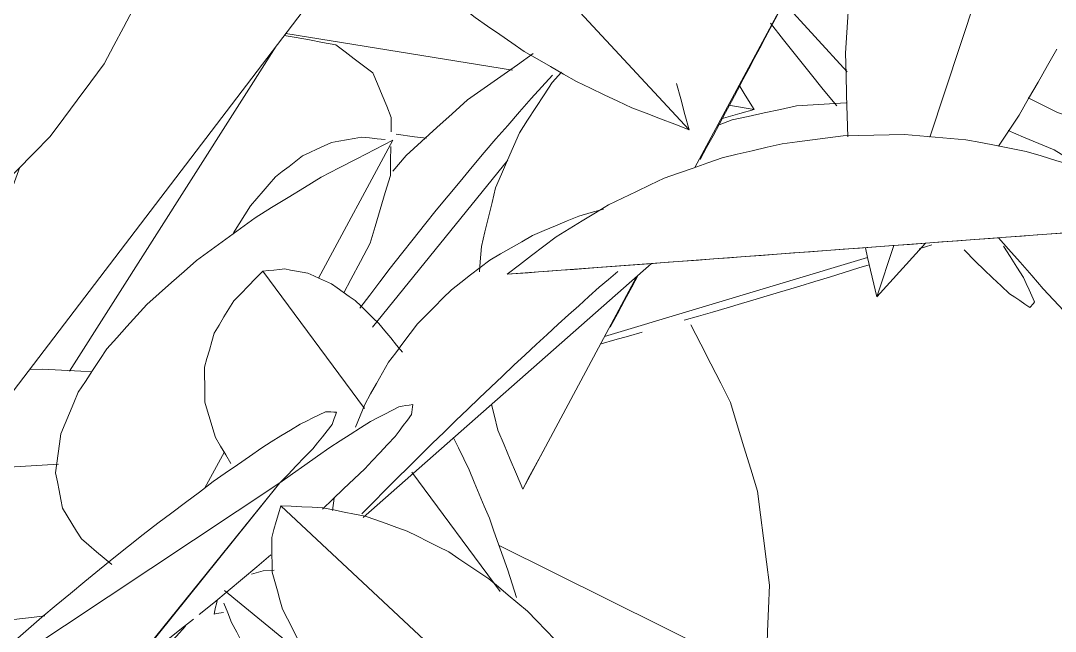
# Model space of a CAD drawing. Header units: metres. Extents: x 10.2 to 20.8, y -0.2 to 6.6.
# Drawn here: x 17.8669 to 17.9337, y 0.7506 to 0.79 of the extents above; entities that cross this region are included whole.
import ezdxf

# ---------------------------------------------------------------- set-up
doc = ezdxf.new("R2010")
doc.units = ezdxf.units.M
doc.layers.add('Importações nas famílias', color=250, linetype='Continuous', lineweight=5)
doc.layers.add('Vegetação', color=7, linetype='Continuous', lineweight=5)

# ---------------------------------------------------------------- blocks, each defined once
blk = doc.blocks.new('Planta_pergolado_12200 - plantas pergolado_skp_Component_12-V54-Corte 3')
at = {"layer": 'Importações nas famílias'}
for p, q in [((17.882551, 0.773864), (17.889117, 0.765003)), ((17.892162, 0.760895), (17.897863, 0.7532))]:
    blk.add_line(p, q, dxfattribs=at)
at = {"layer": 'Importações nas famílias', "flags": 128}
for points in [[(17.880677, 0.771952), (17.881146, 0.77243), (17.881614, 0.772908), (17.882083, 0.773386), (17.882551, 0.773864)], [(17.882551, 0.773864), (17.882908, 0.7739), (17.883265, 0.773936), (17.883622, 0.773972), (17.883978, 0.774008)], [(17.883978, 0.774008), (17.884348, 0.773941), (17.884718, 0.773873), (17.885088, 0.773805), (17.885458, 0.773738)], [(17.885458, 0.773738), (17.885837, 0.773567), (17.886215, 0.773397), (17.886594, 0.773226), (17.886973, 0.773056)], [(17.886973, 0.773056), (17.887357, 0.772784), (17.88774, 0.772513), (17.888124, 0.772241), (17.888508, 0.771969)], [(17.879413, 0.769873), (17.879729, 0.770393), (17.880045, 0.770912), (17.880361, 0.771432), (17.880677, 0.771952)], [(17.888508, 0.771969), (17.888892, 0.7716), (17.889276, 0.77123), (17.88966, 0.770861), (17.890044, 0.770491)], [(17.878788, 0.767676), (17.878944, 0.768225), (17.879101, 0.768774), (17.879257, 0.769324), (17.879413, 0.769873)], [(17.890044, 0.770491), (17.890424, 0.770028), (17.890805, 0.769564), (17.891185, 0.7691), (17.891566, 0.768637)], [(17.878818, 0.765412), (17.87881, 0.765978), (17.878803, 0.766544), (17.878796, 0.76711), (17.878788, 0.767676)], [(17.879501, 0.763135), (17.87933, 0.763704), (17.879159, 0.764274), (17.878989, 0.764843), (17.878818, 0.765412)], [(17.880491, 0.761457), (17.880161, 0.762016), (17.879831, 0.762576), (17.879501, 0.763135)], [(17.894867, 0.763122), (17.895184, 0.762467), (17.895529, 0.761756), (17.895873, 0.761046)], [(17.895873, 0.761046), (17.896197, 0.760267), (17.896521, 0.759489), (17.896845, 0.758711), (17.89717, 0.757933)], [(17.89717, 0.757933), (17.89747, 0.757095), (17.897771, 0.756258), (17.898072, 0.755421), (17.898372, 0.754584)], [(17.898372, 0.754584), (17.898646, 0.753697), (17.89892, 0.75281)]]:
    blk.add_lwpolyline(points, dxfattribs=at)
blk = doc.blocks.new('Planta_pergolado_12200 - plantas pergolado_skp_Component_12-V55-Corte 3')
at = {"layer": 'Importações nas famílias'}
for p, q in [((17.911901, 0.783266), (17.912833, 0.783626)), ((17.925722, 0.775566), (17.924899, 0.775302)), ((17.921584, 0.774743), (17.9046, 0.769653))]:
    blk.add_line(p, q, dxfattribs=at)
at = {"layer": 'Importações nas famílias', "flags": 128}
for points in [[(17.916995, 0.78453), (17.91806, 0.784595), (17.919125, 0.784659), (17.920189, 0.784723)], [(17.912833, 0.783626), (17.913874, 0.783852), (17.914914, 0.784078), (17.915955, 0.784304), (17.916995, 0.78453)], [(17.930649, 0.782933), (17.931637, 0.782517), (17.932625, 0.782102), (17.933613, 0.781687)], [(17.933613, 0.781687), (17.934527, 0.781126), (17.935442, 0.780565), (17.936138, 0.780138)], [(17.92169, 0.774286), (17.92101, 0.774074), (17.920061, 0.773778), (17.919113, 0.773482)], [(17.919113, 0.773482), (17.918165, 0.773194), (17.917217, 0.772907), (17.916269, 0.772619), (17.915321, 0.772331)], [(17.915321, 0.772331), (17.914385, 0.772054), (17.913448, 0.771777), (17.912511, 0.7715), (17.911574, 0.771223)], [(17.911574, 0.771223), (17.910659, 0.77096), (17.909744, 0.770698)], [(17.90703, 0.769926), (17.906146, 0.769681), (17.905262, 0.769435), (17.904379, 0.769189)]]:
    blk.add_lwpolyline(points, dxfattribs=at)
blk = doc.blocks.new('Planta_pergolado_12200 - plantas pergolado_skp_Component_12-V56-Corte 3')
at = {"layer": 'Importações nas famílias'}
for p, q in [((17.918343, 0.795277), (17.910442, 0.780546)), ((17.906206, 0.790707), (17.906984, 0.791308)), ((17.901229, 0.786047), (17.901827, 0.786693)), ((17.906668, 0.773508), (17.899324, 0.759816))]:
    blk.add_line(p, q, dxfattribs=at)
at = {"layer": 'Importações nas famílias', "flags": 128}
for points in [[(17.914305, 0.794531), (17.915314, 0.794718), (17.916324, 0.794904), (17.917334, 0.79509), (17.918343, 0.795277)], [(17.910488, 0.793198), (17.911442, 0.793531), (17.912396, 0.793864), (17.913351, 0.794198), (17.914305, 0.794531)], [(17.917863, 0.794365), (17.917624, 0.793909), (17.917384, 0.793454)], [(17.917384, 0.793454), (17.917102, 0.792922), (17.916821, 0.79239), (17.91654, 0.791858), (17.916258, 0.791327)], [(17.906984, 0.791308), (17.90786, 0.79178), (17.908736, 0.792253), (17.909612, 0.792725), (17.910488, 0.793198)], [(17.916258, 0.791327), (17.915938, 0.790725), (17.915619, 0.790123), (17.915299, 0.789521), (17.914979, 0.788919)], [(17.914979, 0.788919), (17.914624, 0.788254), (17.91427, 0.787589), (17.913915, 0.786923), (17.913561, 0.786258)], [(17.899114, 0.7828), (17.899643, 0.783612), (17.900172, 0.784423), (17.9007, 0.785235), (17.901229, 0.786047)], [(17.913561, 0.786258), (17.913175, 0.785537), (17.912789, 0.784816), (17.912404, 0.784094), (17.912018, 0.783373)], [(17.912018, 0.783373), (17.911606, 0.782604), (17.911194, 0.781835), (17.910782, 0.781065)], [(17.897578, 0.77924), (17.897962, 0.78013), (17.898346, 0.78102), (17.89873, 0.78191), (17.899114, 0.7828)], [(17.896656, 0.775451), (17.896887, 0.776398), (17.897117, 0.777345), (17.897348, 0.778292), (17.897578, 0.77924)], [(17.896538, 0.773826), (17.896585, 0.774468), (17.896656, 0.775451)], [(17.90677, 0.773599), (17.906364, 0.772844), (17.9059, 0.771984), (17.905436, 0.771124), (17.904973, 0.770263)], [(17.89772, 0.763611), (17.897472, 0.764594), (17.897303, 0.765266)], [(17.899324, 0.759816), (17.898923, 0.760765), (17.898522, 0.761714), (17.898121, 0.762663), (17.89772, 0.763611)], [(17.900731, 0.762414), (17.900262, 0.761548), (17.899793, 0.760682), (17.899324, 0.759816)]]:
    blk.add_lwpolyline(points, dxfattribs=at)
blk = doc.blocks.new('Planta_pergolado_12200 - plantas pergolado_skp_Component_12-V57-Corte 3')
at = {"layer": 'Importações nas famílias'}
for p, q in [((17.881822, 0.754321), (17.882579, 0.754529)), ((17.882579, 0.754529), (17.883294, 0.754573)), ((17.885977, 0.748457), (17.880085, 0.753262))]:
    blk.add_line(p, q, dxfattribs=at)
at = {"layer": 'Importações nas famílias', "flags": 128}
for points in [[(17.880527, 0.751207), (17.880283, 0.75183), (17.880038, 0.752453)], [(17.881881, 0.748688), (17.881543, 0.749317), (17.881204, 0.749947), (17.880865, 0.750577), (17.880527, 0.751207)], [(17.883599, 0.74617), (17.88317, 0.7468), (17.88274, 0.747429), (17.882311, 0.748058), (17.881881, 0.748688)], [(17.885662, 0.743682), (17.885146, 0.744304), (17.884631, 0.744926), (17.884115, 0.745548), (17.883599, 0.74617)], [(17.888045, 0.741251), (17.887449, 0.741859), (17.886853, 0.742467), (17.886258, 0.743074), (17.885662, 0.743682)]]:
    blk.add_lwpolyline(points, dxfattribs=at)
blk = doc.blocks.new('Planta_pergolado_12200 - plantas pergolado_skp_Component_17-V58-Corte 3')
at = {"layer": 'Importações nas famílias'}
blk.add_line((17.89837, 0.78102), (17.889623, 0.770249), dxfattribs=at)
at = {"layer": 'Importações nas famílias', "flags": 128}
for points in [[(17.901242, 0.786505), (17.900555, 0.785758), (17.899867, 0.78501)], [(17.899867, 0.78501), (17.89911, 0.78414), (17.898353, 0.783269), (17.897596, 0.782399), (17.896838, 0.781528)], [(17.896838, 0.781528), (17.896063, 0.780594), (17.895287, 0.77966), (17.894511, 0.778726), (17.893735, 0.777792)], [(17.893735, 0.777792), (17.892994, 0.776858), (17.892252, 0.775923), (17.89151, 0.774989), (17.890769, 0.774055)], [(17.890769, 0.774055), (17.890112, 0.773185), (17.889456, 0.772314), (17.888821, 0.771473)], [(17.879607, 0.752633), (17.879557, 0.752414), (17.879506, 0.752194), (17.879455, 0.751974), (17.879404, 0.751754)], [(17.879404, 0.751754), (17.879555, 0.751778), (17.879707, 0.751803), (17.879858, 0.751828), (17.88001, 0.751852)], [(17.874948, 0.748164), (17.875615, 0.748881), (17.876283, 0.749597), (17.87695, 0.750314), (17.877564, 0.750973)]]:
    blk.add_lwpolyline(points, dxfattribs=at)
blk = doc.blocks.new('Planta_pergolado_12200 - plantas pergolado_skp_Component_16-V59-Corte 3')
for name in ['Planta_pergolado_12200 - plantas pergolado_skp_Component_17-V58-Corte 3', 'Planta_pergolado_12200 - plantas pergolado_skp_Component_12-V56-Corte 3', 'Planta_pergolado_12200 - plantas pergolado_skp_Component_12-V55-Corte 3', 'Planta_pergolado_12200 - plantas pergolado_skp_Component_12-V54-Corte 3', 'Planta_pergolado_12200 - plantas pergolado_skp_Component_12-V57-Corte 3']:
    blk.add_blockref(name, (0, 0))
blk = doc.blocks.new('Planta_pergolado_12200 - plantas pergolado_skp_Component_12-V87-Corte 3')
at = {"layer": 'Importações nas famílias'}
blk.add_line((17.91007, 0.782985), (17.882457, 0.812725), dxfattribs=at)
at = {"layer": 'Importações nas famílias', "flags": 128}
for points in [[(17.882457, 0.812725), (17.883066, 0.81277), (17.883676, 0.812814), (17.884285, 0.812858), (17.884895, 0.812903)], [(17.882866, 0.809711), (17.882764, 0.810464), (17.882662, 0.811218), (17.882559, 0.811972), (17.882457, 0.812725)], [(17.884895, 0.812903), (17.88555, 0.812794), (17.886205, 0.812686), (17.886861, 0.812577), (17.887516, 0.812468)], [(17.887516, 0.812468), (17.888202, 0.81221), (17.888887, 0.811951), (17.889573, 0.811692), (17.890259, 0.811433)], [(17.890259, 0.811433), (17.890959, 0.811029), (17.891659, 0.810626), (17.89236, 0.810223), (17.89306, 0.80982)], [(17.88368, 0.806688), (17.883477, 0.807443), (17.883273, 0.808199), (17.88307, 0.808955), (17.882866, 0.809711)], [(17.89306, 0.80982), (17.893758, 0.809282), (17.894456, 0.808743), (17.895154, 0.808205), (17.895853, 0.807667)], [(17.895853, 0.807667), (17.896532, 0.807007), (17.897212, 0.806347), (17.897892, 0.805686), (17.898572, 0.805026)], [(17.88489, 0.803691), (17.884588, 0.80444), (17.884285, 0.805189), (17.883983, 0.805938), (17.88368, 0.806688)], [(17.898572, 0.805026), (17.899217, 0.804259), (17.899863, 0.803492), (17.900508, 0.802725), (17.901153, 0.801958)], [(17.886482, 0.800752), (17.886084, 0.801487), (17.885686, 0.802221), (17.885288, 0.802956), (17.88489, 0.803691)], [(17.901153, 0.801958), (17.901749, 0.801102), (17.902345, 0.800247), (17.902941, 0.799391), (17.903537, 0.798535)], [(17.888438, 0.797905), (17.887949, 0.798617), (17.88746, 0.799329), (17.886971, 0.80004), (17.886482, 0.800752)], [(17.890737, 0.795182), (17.890162, 0.795863), (17.889587, 0.796544), (17.889013, 0.797224), (17.888438, 0.797905)], [(17.903537, 0.798535), (17.90407, 0.797611), (17.904602, 0.796686), (17.905134, 0.795762), (17.905667, 0.794837)], [(17.893353, 0.792612), (17.892699, 0.793254), (17.892045, 0.793897), (17.891391, 0.794539), (17.890737, 0.795182)], [(17.905667, 0.794837), (17.906123, 0.793866), (17.90658, 0.792895), (17.907036, 0.791923), (17.907315, 0.791331)], [(17.896257, 0.790223), (17.895531, 0.79082), (17.894805, 0.791417), (17.894079, 0.792014), (17.893353, 0.792612)], [(17.899417, 0.788044), (17.898627, 0.788589), (17.897837, 0.789133), (17.897047, 0.789678), (17.896257, 0.790223)], [(17.902798, 0.786097), (17.901953, 0.786583), (17.901108, 0.78707), (17.900263, 0.787557), (17.899417, 0.788044)], [(17.906362, 0.784404), (17.905471, 0.784827), (17.90458, 0.78525), (17.903689, 0.785673), (17.902798, 0.786097)], [(17.909247, 0.785974), (17.909521, 0.784977), (17.909795, 0.783981), (17.91007, 0.782985)], [(17.91007, 0.782985), (17.909143, 0.783339), (17.908216, 0.783694), (17.907289, 0.784049), (17.906362, 0.784404)]]:
    blk.add_lwpolyline(points, dxfattribs=at)
blk = doc.blocks.new('Planta_pergolado_12200 - plantas pergolado_skp_Component_16-V89-Corte 3')
blk.add_blockref('Planta_pergolado_12200 - plantas pergolado_skp_Component_12-V87-Corte 3', (0, 0))
blk = doc.blocks.new('Planta_pergolado_12200 - plantas pergolado_skp_-3067423-Corte 3')
for name in ['Planta_pergolado_12200 - plantas pergolado_skp_Component_16-V89-Corte 3', 'Planta_pergolado_12200 - plantas pergolado_skp_Component_16-V59-Corte 3']:
    blk.add_blockref(name, (0, 0))
blk = doc.blocks.new('Planta_pergolado_12200 - plantas pergolado_skp_Component_12-V172-Corte 3')
at = {"layer": 'Importações nas famílias'}
for p, q in [((17.90763, 0.774355), (17.889036, 0.757989)), ((17.887151, 0.759218), (17.887047, 0.758423)), ((17.888947, 0.758222), (17.889687, 0.758978))]:
    blk.add_line(p, q, dxfattribs=at)
at = {"layer": 'Importações nas famílias', "flags": 128}
for points in [[(17.904533, 0.777877), (17.903735, 0.77765), (17.902938, 0.777423)], [(17.902938, 0.777423), (17.902191, 0.77711), (17.901444, 0.776796), (17.900698, 0.776482), (17.899951, 0.776168)], [(17.899951, 0.776168), (17.899264, 0.77577), (17.898576, 0.775373), (17.897888, 0.774975), (17.897201, 0.774577)], [(17.897201, 0.774577), (17.89658, 0.7741), (17.895959, 0.773623), (17.895338, 0.773146), (17.894718, 0.772669)], [(17.904262, 0.772825), (17.904859, 0.77334), (17.905456, 0.773855)], [(17.894718, 0.772669), (17.89417, 0.772118), (17.893623, 0.771567), (17.893076, 0.771016), (17.892529, 0.770465)], [(17.901612, 0.770449), (17.902274, 0.771043), (17.902937, 0.771637), (17.9036, 0.772231), (17.904262, 0.772825)], [(17.892529, 0.770465), (17.892061, 0.769846), (17.891594, 0.769227), (17.891126, 0.768608), (17.890659, 0.767989)], [(17.89876, 0.767813), (17.899473, 0.768472), (17.900186, 0.769131), (17.900899, 0.76979), (17.901612, 0.770449)], [(17.890659, 0.767989), (17.890276, 0.767309), (17.889894, 0.766629), (17.889511, 0.765949), (17.889129, 0.765268)], [(17.895776, 0.764977), (17.896522, 0.765686), (17.897268, 0.766395), (17.898014, 0.767104), (17.89876, 0.767813)], [(17.889129, 0.765268), (17.888835, 0.764535), (17.888542, 0.763801)], [(17.892727, 0.762009), (17.893489, 0.762751), (17.894252, 0.763493), (17.895014, 0.764235), (17.895776, 0.764977)], [(17.889687, 0.758978), (17.890447, 0.759736), (17.891207, 0.760493), (17.891967, 0.761251), (17.892727, 0.762009)]]:
    blk.add_lwpolyline(points, dxfattribs=at)
blk = doc.blocks.new('Planta_pergolado_12200 - plantas pergolado_skp_Component_12-V33-Corte 3')
at = {"layer": 'Importações nas famílias'}
blk.add_line((17.962168, 0.311402), (17.917742, 0.308108), dxfattribs=at)
at = {"layer": 'Importações nas famílias', "flags": 128}
for points in [[(17.935477, 0.316533), (17.934511, 0.316304), (17.933545, 0.316076), (17.932579, 0.315847), (17.931613, 0.315619)], [(17.939415, 0.317035), (17.938431, 0.31691), (17.937446, 0.316784), (17.936462, 0.316659), (17.935477, 0.316533)], [(17.943385, 0.317119), (17.942392, 0.317098), (17.9414, 0.317077), (17.940408, 0.317056), (17.939415, 0.317035)], [(17.947341, 0.316785), (17.946352, 0.316869), (17.945363, 0.316952), (17.944374, 0.317036), (17.943385, 0.317119)], [(17.95124, 0.316035), (17.950266, 0.316223), (17.949291, 0.31641), (17.948316, 0.316598), (17.947341, 0.316785)], [(17.955039, 0.314879), (17.954089, 0.315168), (17.95314, 0.315457), (17.95219, 0.315746), (17.95124, 0.316035)], [(17.931613, 0.315619), (17.930677, 0.31529), (17.92974, 0.31496), (17.928804, 0.314631), (17.927867, 0.314302)], [(17.958695, 0.313329), (17.957781, 0.313716), (17.956867, 0.314104), (17.955953, 0.314491), (17.955039, 0.314879)], [(17.927867, 0.314302), (17.926971, 0.313876), (17.926074, 0.31345), (17.925177, 0.313024), (17.924281, 0.312598)], [(17.962168, 0.311402), (17.9613, 0.311884), (17.960432, 0.312365), (17.959564, 0.312847), (17.958695, 0.313329)], [(17.924281, 0.312598), (17.923434, 0.31208), (17.922587, 0.311562), (17.92174, 0.311044), (17.920893, 0.310526)], [(17.955734, 0.310927), (17.956592, 0.310991), (17.95745, 0.311054), (17.958308, 0.311117), (17.959167, 0.311181)], [(17.959167, 0.311181), (17.959917, 0.311236), (17.960667, 0.311291), (17.961418, 0.311347), (17.962168, 0.311402)], [(17.920893, 0.310526), (17.920105, 0.309921), (17.919317, 0.309317), (17.91853, 0.308712), (17.917742, 0.308108)], [(17.947905, 0.310348), (17.948916, 0.310423), (17.949928, 0.310498), (17.950939, 0.310573), (17.95195, 0.310647)], [(17.95195, 0.310647), (17.952896, 0.310717), (17.953842, 0.310787), (17.954788, 0.310857), (17.955734, 0.310927)], [(17.939412, 0.309719), (17.940482, 0.309798), (17.941553, 0.309878), (17.942623, 0.309957), (17.943693, 0.310036)], [(17.943693, 0.310036), (17.944746, 0.310114), (17.945799, 0.310192), (17.946852, 0.31027), (17.947905, 0.310348)], [(17.931048, 0.309098), (17.932077, 0.309175), (17.933106, 0.309251), (17.934135, 0.309327), (17.935164, 0.309404)], [(17.935164, 0.309404), (17.936226, 0.309483), (17.937288, 0.309561), (17.93835, 0.30964), (17.939412, 0.309719)], [(17.920429, 0.308308), (17.92122, 0.308367), (17.922011, 0.308426), (17.922802, 0.308485), (17.923593, 0.308544)], [(17.923593, 0.308544), (17.924485, 0.30861), (17.925377, 0.308677), (17.926269, 0.308743), (17.927161, 0.308809)], [(17.927161, 0.308809), (17.928133, 0.308881), (17.929104, 0.308954), (17.930076, 0.309026), (17.931048, 0.309098)], [(17.917742, 0.308108), (17.918414, 0.308158), (17.919085, 0.308208), (17.919757, 0.308258), (17.920429, 0.308308)]]:
    blk.add_lwpolyline(points, dxfattribs=at)
blk = doc.blocks.new('Planta_pergolado_12200 - plantas pergolado_skp_Component_12-V4-Corte 3')
at = {"layer": 'Importações nas famílias'}
blk.add_line((17.852844, 0.39914), (17.825586, 0.424593), dxfattribs=at)
at = {"layer": 'Importações nas famílias', "flags": 128}
for points in [[(17.825586, 0.424593), (17.82544, 0.424083), (17.825294, 0.423572), (17.825148, 0.423062), (17.825002, 0.422551)], [(17.828303, 0.424463), (17.827624, 0.424495), (17.826944, 0.424528), (17.826265, 0.424561), (17.825586, 0.424593)], [(17.831036, 0.423918), (17.830353, 0.424054), (17.82967, 0.42419), (17.828986, 0.424326), (17.828303, 0.424463)], [(17.833753, 0.422965), (17.833074, 0.423203), (17.832394, 0.423442), (17.831715, 0.42368), (17.831036, 0.423918)], [(17.836424, 0.421615), (17.835757, 0.421953), (17.835089, 0.42229), (17.834421, 0.422628), (17.833753, 0.422965)], [(17.825002, 0.422551), (17.825011, 0.421991), (17.825021, 0.42143), (17.825031, 0.42087), (17.825041, 0.42031)], [(17.839021, 0.419883), (17.838372, 0.420316), (17.837723, 0.420749), (17.837074, 0.421182), (17.836424, 0.421615)], [(17.825041, 0.42031), (17.825206, 0.419712), (17.825371, 0.419115), (17.825537, 0.418518), (17.825702, 0.417921)], [(17.841513, 0.417788), (17.84089, 0.418311), (17.840267, 0.418835), (17.839644, 0.419359), (17.839021, 0.419883)], [(17.825702, 0.417921), (17.826019, 0.417301), (17.826335, 0.416682), (17.826652, 0.416062), (17.826969, 0.415442)], [(17.843873, 0.415352), (17.843283, 0.415961), (17.842693, 0.41657), (17.842103, 0.417179), (17.841513, 0.417788)], [(17.826969, 0.415442), (17.82743, 0.414814), (17.827891, 0.414186), (17.828352, 0.413558), (17.828813, 0.41293)], [(17.846074, 0.412604), (17.845524, 0.413291), (17.844973, 0.413978), (17.844423, 0.414665), (17.843873, 0.415352)], [(17.828813, 0.41293), (17.829408, 0.412309), (17.830002, 0.411688), (17.830596, 0.411066), (17.831191, 0.410445)], [(17.848094, 0.409574), (17.847589, 0.410332), (17.847084, 0.411089), (17.846579, 0.411847), (17.846074, 0.412604)], [(17.831191, 0.410445), (17.831905, 0.409845), (17.832618, 0.409244), (17.833332, 0.408644), (17.834046, 0.408044)], [(17.849908, 0.406295), (17.849455, 0.407115), (17.849001, 0.407935), (17.848547, 0.408755), (17.848094, 0.409574)], [(17.834046, 0.408044), (17.834862, 0.407479), (17.835679, 0.406914), (17.836495, 0.406349), (17.837312, 0.405784)], [(17.851497, 0.402804), (17.8511, 0.403677), (17.850703, 0.40455), (17.850305, 0.405423), (17.849908, 0.406295)], [(17.837312, 0.405784), (17.838212, 0.405268), (17.839112, 0.404751), (17.840012, 0.404235), (17.840912, 0.403718)], [(17.840912, 0.403718), (17.841874, 0.403263), (17.842836, 0.402807), (17.843799, 0.402351), (17.844761, 0.401895)], [(17.852844, 0.39914), (17.852507, 0.400056), (17.85217, 0.400972), (17.851834, 0.401888), (17.851497, 0.402804)], [(17.844761, 0.401895), (17.845763, 0.401511), (17.846765, 0.401126), (17.847768, 0.400742), (17.84877, 0.400357)], [(17.84877, 0.400357), (17.849788, 0.400053), (17.850807, 0.399749), (17.851825, 0.399444), (17.852844, 0.39914)]]:
    blk.add_lwpolyline(points, dxfattribs=at)
blk = doc.blocks.new('Planta_pergolado_12200 - plantas pergolado_skp_Component_17-V176-Corte 3')
at = {"layer": 'Importações nas famílias'}
for p, q in [((17.862007, 0.745864), (17.883649, 0.760214)), ((17.883649, 0.760214), (17.868782, 0.741832)), ((17.868881, 0.74186), (17.883649, 0.760214)), ((17.878453, 0.751729), (17.879399, 0.752484))]:
    blk.add_line(p, q, dxfattribs=at)
at = {"layer": 'Importações nas famílias', "flags": 128}
for points in [[(17.892228, 0.765271), (17.892002, 0.765234), (17.891777, 0.765197), (17.891552, 0.765159), (17.891326, 0.765122)], [(17.892146, 0.764616), (17.892167, 0.76478), (17.892187, 0.764943), (17.892207, 0.765107), (17.892228, 0.765271)], [(17.886597, 0.764793), (17.886185, 0.764596), (17.885774, 0.764399), (17.885362, 0.764202), (17.884951, 0.764005)], [(17.887304, 0.76478), (17.887127, 0.764783), (17.88695, 0.764787), (17.886773, 0.76479), (17.886597, 0.764793)], [(17.887025, 0.763967), (17.887095, 0.764171), (17.887165, 0.764374), (17.887234, 0.764577), (17.887304, 0.76478)], [(17.891326, 0.765122), (17.890871, 0.764886), (17.890416, 0.76465), (17.88996, 0.764414), (17.889505, 0.764178)], [(17.891089, 0.7632), (17.891353, 0.763554), (17.891618, 0.763908), (17.891882, 0.764262), (17.892146, 0.764616)], [(17.884951, 0.764005), (17.884333, 0.763621), (17.883715, 0.763237), (17.883097, 0.762853), (17.882479, 0.762469)], [(17.885778, 0.76241), (17.88609, 0.762799), (17.886402, 0.763189), (17.886713, 0.763578), (17.887025, 0.763967)], [(17.889505, 0.764178), (17.88885, 0.76376), (17.888195, 0.763341), (17.887541, 0.762922), (17.886886, 0.762504)], [(17.889126, 0.761121), (17.889617, 0.761641), (17.890108, 0.76216), (17.890598, 0.76268), (17.891089, 0.7632)], [(17.886886, 0.762504), (17.886077, 0.761931), (17.885268, 0.761359), (17.884459, 0.760786), (17.883649, 0.760214)], [(17.882479, 0.762469), (17.881697, 0.761924), (17.880914, 0.76138), (17.880132, 0.760835), (17.879349, 0.760291)], [(17.883649, 0.760214), (17.884182, 0.760763), (17.884714, 0.761312), (17.885246, 0.761861), (17.885778, 0.76241)], [(17.886393, 0.75852), (17.887076, 0.75917), (17.88776, 0.75982), (17.888443, 0.760471), (17.889126, 0.761121)], [(17.879349, 0.760291), (17.878456, 0.759622), (17.877562, 0.758954), (17.876669, 0.758286), (17.875776, 0.757618)], [(17.875776, 0.757618), (17.874832, 0.756872), (17.873888, 0.756126), (17.872944, 0.75538), (17.872001, 0.754634)], [(17.879399, 0.752484), (17.880318, 0.753257), (17.881237, 0.754029), (17.882156, 0.754802), (17.883075, 0.755574)], [(17.872001, 0.754634), (17.871071, 0.75386), (17.870142, 0.753087), (17.869212, 0.752314), (17.868282, 0.75154)], [(17.868282, 0.75154), (17.86743, 0.750793), (17.866578, 0.750045), (17.865726, 0.749297), (17.864874, 0.748549)], [(17.875615, 0.749461), (17.876561, 0.750217), (17.877507, 0.750973), (17.878074, 0.751426)]]:
    blk.add_lwpolyline(points, dxfattribs=at)
blk = doc.blocks.new('Planta_pergolado_12200 - plantas pergolado_skp_Component_16-V177-Corte 3')
for name, p in [('Planta_pergolado_12200 - plantas pergolado_skp_Component_12-V33-Corte 3', (-0.019417, 0.465558)), ('Planta_pergolado_12200 - plantas pergolado_skp_Component_12-V172-Corte 3', (0, 0)), ('Planta_pergolado_12200 - plantas pergolado_skp_Component_17-V176-Corte 3', (0, 0)), ('Planta_pergolado_12200 - plantas pergolado_skp_Component_12-V4-Corte 3', (0.058122, 0.33414))]:
    blk.add_blockref(name, p)
blk = doc.blocks.new('Planta_pergolado_12200 - plantas pergolado_skp_-3067425-Corte 3')
blk.add_blockref('Planta_pergolado_12200 - plantas pergolado_skp_Component_16-V177-Corte 3', (0, 0))
blk = doc.blocks.new('Planta_pergolado_12200 - plantas pergolado_skp_Component_12-V284-Corte 3')
at = {"layer": 'Importações nas famílias'}
blk.add_line((17.890933, 0.780317), (17.891812, 0.781335), dxfattribs=at)
at = {"layer": 'Importações nas famílias', "flags": 128}
for points in [[(17.895762, 0.784921), (17.896835, 0.785674), (17.897909, 0.786428), (17.898982, 0.787181), (17.900006, 0.7879)], [(17.891812, 0.781335), (17.892799, 0.782232), (17.893787, 0.783128), (17.894775, 0.784025), (17.895762, 0.784921)]]:
    blk.add_lwpolyline(points, dxfattribs=at)
blk = doc.blocks.new('Planta_pergolado_12200 - plantas pergolado_skp_Component_17-V286-Corte 3')
at = {"layer": 'Importações nas famílias'}
for p, q in [((17.883408, 0.788379), (17.870066, 0.767423)), ((17.890845, 0.783786), (17.89083, 0.782848))]:
    blk.add_line(p, q, dxfattribs=at)
at = {"layer": 'Importações nas famílias', "flags": 128}
for points in [[(17.883939, 0.789076), (17.884711, 0.788936), (17.88556, 0.788782), (17.88641, 0.788627), (17.88726, 0.788473)], [(17.88726, 0.788473), (17.887856, 0.788021), (17.888452, 0.787569), (17.889047, 0.787116), (17.889643, 0.786664)], [(17.889643, 0.786664), (17.889943, 0.785944), (17.890244, 0.785225), (17.890545, 0.784505), (17.890845, 0.783786)], [(17.890816, 0.78191), (17.890801, 0.780972), (17.890786, 0.780035)], [(17.890786, 0.780035), (17.890457, 0.778943), (17.890127, 0.777851), (17.889798, 0.776759), (17.889469, 0.775667)], [(17.889469, 0.775667), (17.888848, 0.774495), (17.888226, 0.773323), (17.887778, 0.772477)]]:
    blk.add_lwpolyline(points, dxfattribs=at)
blk = doc.blocks.new('Planta_pergolado_12200 - plantas pergolado_skp_Component_16-V287-Corte 3')
for name in ['Planta_pergolado_12200 - plantas pergolado_skp_Component_17-V286-Corte 3', 'Planta_pergolado_12200 - plantas pergolado_skp_Component_12-V284-Corte 3']:
    blk.add_blockref(name, (0, 0))
blk = doc.blocks.new('Planta_pergolado_12200 - plantas pergolado_skp_-V321-Corte 3')
blk.add_blockref('Planta_pergolado_12200 - plantas pergolado_skp_Component_16-V287-Corte 3', (0, 0))
blk = doc.blocks.new('Planta_pergolado_12200 - plantas pergolado_skp_-3067427-Corte 3')
blk.add_blockref('Planta_pergolado_12200 - plantas pergolado_skp_-V321-Corte 3', (0, 0))
blk = doc.blocks.new('Planta_pergolado_12200 - plantas pergolado_skp_Component_12-V404-Corte 3')
at = {"layer": 'Importações nas famílias'}
for p, q in [((17.938577, 0.821666), (17.925591, 0.782521)), ((17.923267, 0.775515), (17.922172, 0.772216))]:
    blk.add_line(p, q, dxfattribs=at)
at = {"layer": 'Importações nas famílias', "flags": 128}
for points in [[(17.920147, 0.78792), (17.920234, 0.789259), (17.920321, 0.790599), (17.920408, 0.791938), (17.920496, 0.793277)], [(17.920314, 0.78254), (17.920272, 0.783885), (17.92023, 0.78523), (17.920189, 0.786575), (17.920147, 0.78792)], [(17.933791, 0.788188), (17.933185, 0.787124), (17.932579, 0.786061), (17.931973, 0.784997), (17.931367, 0.783933)], [(17.931367, 0.783933), (17.930676, 0.782906), (17.93002, 0.781932)], [(17.922172, 0.772216), (17.921878, 0.773478), (17.921584, 0.77474), (17.921435, 0.775379)], [(17.92531, 0.775666), (17.924687, 0.774981), (17.923849, 0.77406), (17.92301, 0.773138), (17.922172, 0.772216)]]:
    blk.add_lwpolyline(points, dxfattribs=at)
blk = doc.blocks.new('Planta_pergolado_12200 - plantas pergolado_skp_Component_12-V409-Corte 3')
at = {"layer": 'Importações nas famílias'}
for p, q in [((17.867493, 0.76752), (17.868319, 0.767538)), ((17.862972, 0.761031), (17.869367, 0.761411)), ((17.840231, 0.75968), (17.859403, 0.760819))]:
    blk.add_line(p, q, dxfattribs=at)
at = {"layer": 'Importações nas famílias', "flags": 128}
for points in [[(17.863821, 0.767438), (17.864615, 0.767455), (17.86528, 0.76747)], [(17.868319, 0.767538), (17.869562, 0.767475), (17.870805, 0.767413), (17.871519, 0.767376)], [(17.853818, 0.76613), (17.854996, 0.766337), (17.856173, 0.766544), (17.857351, 0.76675)], [(17.849301, 0.764958), (17.85043, 0.765251), (17.851559, 0.765544), (17.852689, 0.765837), (17.853818, 0.76613)], [(17.845028, 0.763452), (17.846096, 0.763829), (17.847164, 0.764205), (17.848233, 0.764581), (17.849301, 0.764958)], [(17.842215, 0.762165), (17.843036, 0.762541), (17.844032, 0.762997), (17.845028, 0.763452)], [(17.840607, 0.756804), (17.839804, 0.757481), (17.839002, 0.758158)], [(17.844424, 0.75456), (17.843469, 0.755121), (17.842515, 0.755682), (17.841561, 0.756243), (17.840607, 0.756804)], [(17.84876, 0.752833), (17.847676, 0.753264), (17.846592, 0.753696), (17.845508, 0.754128), (17.844424, 0.75456)], [(17.853514, 0.751663), (17.852326, 0.751956), (17.851137, 0.752248), (17.849949, 0.75254), (17.84876, 0.752833)], [(17.858574, 0.751079), (17.857309, 0.751225), (17.856044, 0.751371), (17.854779, 0.751517), (17.853514, 0.751663)], [(17.868482, 0.751631), (17.867805, 0.751553), (17.866477, 0.7514), (17.865149, 0.751246), (17.863822, 0.751093)], [(17.863822, 0.751093), (17.86251, 0.75109), (17.861198, 0.751086), (17.859886, 0.751082), (17.858574, 0.751079)]]:
    blk.add_lwpolyline(points, dxfattribs=at)
blk = doc.blocks.new('Planta_pergolado_12200 - plantas pergolado_skp_Component_17-V410-Corte 3')
at = {"layer": 'Importações nas famílias'}
blk.add_line((17.897798, 0.756178), (17.915015, 0.747641), dxfattribs=at)
at = {"layer": 'Importações nas famílias', "flags": 128}
for points in [[(17.912741, 0.765395), (17.912101, 0.766647), (17.911461, 0.767898), (17.910821, 0.76915), (17.910181, 0.770401)], [(17.914468, 0.759669), (17.914036, 0.761101), (17.913604, 0.762532), (17.913173, 0.763964), (17.912741, 0.765395)], [(17.915243, 0.753614), (17.915049, 0.755127), (17.914855, 0.756641), (17.914662, 0.758155), (17.914468, 0.759669)], [(17.915015, 0.747641), (17.915072, 0.749134), (17.915129, 0.750627), (17.915186, 0.75212), (17.915243, 0.753614)]]:
    blk.add_lwpolyline(points, dxfattribs=at)
blk = doc.blocks.new('Planta_pergolado_12200 - plantas pergolado_skp_Component_16-V411-Corte 3')
for name in ['Planta_pergolado_12200 - plantas pergolado_skp_Component_12-V404-Corte 3', 'Planta_pergolado_12200 - plantas pergolado_skp_Component_17-V410-Corte 3', 'Planta_pergolado_12200 - plantas pergolado_skp_Component_12-V409-Corte 3']:
    blk.add_blockref(name, (0, 0))
blk = doc.blocks.new('Planta_pergolado_12200 - plantas pergolado_skp_-V432-Corte 3')
blk.add_blockref('Planta_pergolado_12200 - plantas pergolado_skp_Component_16-V411-Corte 3', (0, 0))
blk = doc.blocks.new('Planta_pergolado_12200 - plantas pergolado_skp_-3067429-Corte 3')
blk.add_blockref('Planta_pergolado_12200 - plantas pergolado_skp_-V432-Corte 3', (0, 0))
blk = doc.blocks.new('Planta_pergolado_12200 - plantas pergolado_skp_-3067432-Corte 3')
for name in ['Planta_pergolado_12200 - plantas pergolado_skp_-3067429-Corte 3', 'Planta_pergolado_12200 - plantas pergolado_skp_-3067425-Corte 3', 'Planta_pergolado_12200 - plantas pergolado_skp_-3067427-Corte 3', 'Planta_pergolado_12200 - plantas pergolado_skp_-3067423-Corte 3']:
    blk.add_blockref(name, (0, 0))
blk = doc.blocks.new('Planta_pergolado_12200 - plantas pergolado_skp_Component_12-V604-Corte 3')
at = {"layer": 'Importações nas famílias'}
for p, q in [((17.890949, 0.782322), (17.886135, 0.773422)), ((17.880072, 0.762216), (17.878787, 0.759841))]:
    blk.add_line(p, q, dxfattribs=at)
at = {"layer": 'Importações nas famílias', "flags": 128}
for points in [[(17.886975, 0.782164), (17.88651, 0.78195), (17.886046, 0.781737), (17.885581, 0.781523), (17.885116, 0.781309)], [(17.886309, 0.779924), (17.887469, 0.780523), (17.888629, 0.781123), (17.889789, 0.781723), (17.890949, 0.782322)], [(17.888927, 0.782503), (17.888439, 0.782419), (17.887951, 0.782334), (17.887463, 0.782249), (17.886975, 0.782164)], [(17.890444, 0.782367), (17.889938, 0.782413), (17.889432, 0.782458), (17.888927, 0.782503)], [(17.885116, 0.781309), (17.88468, 0.780968), (17.884243, 0.780627), (17.883807, 0.780287), (17.88337, 0.779946)], [(17.88337, 0.779946), (17.882967, 0.779482), (17.882564, 0.779019), (17.882161, 0.778555), (17.881757, 0.778091)], [(17.88205, 0.777316), (17.883115, 0.777968), (17.88418, 0.77862), (17.885244, 0.779272), (17.886309, 0.779924)], [(17.881757, 0.778091), (17.881392, 0.77751), (17.881026, 0.776928), (17.880661, 0.776347)], [(17.878271, 0.77456), (17.879215, 0.775249), (17.88016, 0.775938), (17.881105, 0.776627), (17.88205, 0.777316)], [(17.87506, 0.77172), (17.875863, 0.77243), (17.876665, 0.77314), (17.877468, 0.77385), (17.878271, 0.77456)], [(17.872495, 0.768863), (17.873136, 0.769577), (17.873778, 0.770292), (17.874419, 0.771006), (17.87506, 0.77172)], [(17.870633, 0.766057), (17.871099, 0.766758), (17.871564, 0.76746), (17.872029, 0.768162), (17.872495, 0.768863)], [(17.869521, 0.763366), (17.869799, 0.764038), (17.870077, 0.764711), (17.870355, 0.765384), (17.870633, 0.766057)], [(17.869182, 0.760854), (17.869267, 0.761482), (17.869351, 0.76211), (17.869436, 0.762738), (17.869521, 0.763366)], [(17.869626, 0.75858), (17.869515, 0.759149), (17.869404, 0.759717), (17.869293, 0.760286), (17.869182, 0.760854)], [(17.870841, 0.756598), (17.870538, 0.757093), (17.870234, 0.757589), (17.86993, 0.758085), (17.869626, 0.75858)], [(17.8728, 0.754953), (17.872311, 0.755364), (17.871821, 0.755775), (17.871331, 0.756187), (17.870841, 0.756598)]]:
    blk.add_lwpolyline(points, dxfattribs=at)
blk = doc.blocks.new('Planta_pergolado_12200 - plantas pergolado_skp_Component_12-V605-Corte 3')
at = {"layer": 'Importações nas famílias'}
for p, q in [((17.876261, 0.796587), (17.877141, 0.797606)), ((17.889637, 0.796544), (17.865342, 0.7647)), ((17.866446, 0.779384), (17.866873, 0.780573))]:
    blk.add_line(p, q, dxfattribs=at)
at = {"layer": 'Importações nas famílias', "flags": 128}
for points in [[(17.881091, 0.801192), (17.882164, 0.801945), (17.883238, 0.802698), (17.884311, 0.803452), (17.884907, 0.803871)], [(17.877141, 0.797606), (17.878128, 0.798502), (17.879116, 0.799399), (17.880104, 0.800295), (17.881091, 0.801192)], [(17.865365, 0.774394), (17.865635, 0.775641), (17.865906, 0.776889), (17.866176, 0.778136), (17.866446, 0.779384)], [(17.864994, 0.769461), (17.865086, 0.770694), (17.865179, 0.771927), (17.865272, 0.773161), (17.865365, 0.774394)], [(17.865342, 0.7647), (17.865255, 0.76589), (17.865168, 0.767081), (17.865081, 0.768271), (17.864994, 0.769461)]]:
    blk.add_lwpolyline(points, dxfattribs=at)
blk = doc.blocks.new('Planta_pergolado_12200 - plantas pergolado_skp_Component_17-V607-Corte 3')
at = {"layer": 'Importações nas famílias', "flags": 128}
for points in [[(17.874798, 0.791937), (17.874177, 0.790765), (17.873555, 0.789594), (17.872934, 0.788422), (17.872313, 0.78725)], [(17.872313, 0.78725), (17.871442, 0.786078), (17.870571, 0.784906), (17.8697, 0.783734), (17.868829, 0.782562)], [(17.868829, 0.782562), (17.867768, 0.78147), (17.866707, 0.780378), (17.865645, 0.779286), (17.865011, 0.778633)]]:
    blk.add_lwpolyline(points, dxfattribs=at)
blk = doc.blocks.new('Planta_pergolado_12200 - plantas pergolado_skp_Component_16-V608-Corte 3')
for name in ['Planta_pergolado_12200 - plantas pergolado_skp_Component_17-V607-Corte 3', 'Planta_pergolado_12200 - plantas pergolado_skp_Component_12-V605-Corte 3', 'Planta_pergolado_12200 - plantas pergolado_skp_Component_12-V604-Corte 3']:
    blk.add_blockref(name, (0, 0))
blk = doc.blocks.new('Planta_pergolado_12200 - plantas pergolado_skp_-V617-Corte 3')
blk.add_blockref('Planta_pergolado_12200 - plantas pergolado_skp_Component_16-V608-Corte 3', (0, 0))
blk = doc.blocks.new('Planta_pergolado_12200 - plantas pergolado_skp_-3067434-Corte 3')
blk.add_blockref('Planta_pergolado_12200 - plantas pergolado_skp_-V617-Corte 3', (0, 0))
blk = doc.blocks.new('Planta_pergolado_12200 - plantas pergolado_skp_Component_12-V792-Corte 3')
at = {"layer": 'Importações nas famílias'}
for p, q in [((17.898668, 0.786825), (17.884034, 0.7892)), ((17.91425, 0.784296), (17.912597, 0.784564))]:
    blk.add_line(p, q, dxfattribs=at)
at = {"layer": 'Importações nas famílias', "flags": 128}
for points in [[(17.913292, 0.78586), (17.913688, 0.785214), (17.91425, 0.784296)], [(17.91425, 0.784296), (17.913344, 0.784038), (17.912438, 0.78378), (17.912122, 0.78369)], [(17.893118, 0.782442), (17.892338, 0.782542), (17.891164, 0.782694)]]:
    blk.add_lwpolyline(points, dxfattribs=at)
blk = doc.blocks.new('Planta_pergolado_12200 - plantas pergolado_skp_Component_16-V794-Corte 3')
blk.add_blockref('Planta_pergolado_12200 - plantas pergolado_skp_Component_12-V792-Corte 3', (0, 0))
blk = doc.blocks.new('Planta_pergolado_12200 - plantas pergolado_skp_-V800-Corte 3')
blk.add_blockref('Planta_pergolado_12200 - plantas pergolado_skp_Component_16-V794-Corte 3', (0, 0))
blk = doc.blocks.new('Planta_pergolado_12200 - plantas pergolado_skp_-3067438-Corte 3')
blk.add_blockref('Planta_pergolado_12200 - plantas pergolado_skp_-V800-Corte 3', (0, 0))
blk = doc.blocks.new('Planta_pergolado_12200 - plantas pergolado_skp_-3067443-Corte 3')
for name in ['Planta_pergolado_12200 - plantas pergolado_skp_-3067438-Corte 3', 'Planta_pergolado_12200 - plantas pergolado_skp_-3067434-Corte 3']:
    blk.add_blockref(name, (0, 0))
blk = doc.blocks.new('Planta_pergolado_12200 - plantas pergolado_skp_Component_12-V1488-Corte 3')
at = {"layer": 'Importações nas famílias'}
for p, q in [((17.923838, 0.8105), (17.919372, 0.817474)), ((17.9174, 0.809747), (17.917398, 0.808752)), ((17.924784, 0.809023), (17.924335, 0.809724)), ((17.924341, 0.807899), (17.92387, 0.808761)), ((17.94208, 0.782014), (17.935327, 0.79256))]:
    blk.add_line(p, q, dxfattribs=at)
at = {"layer": 'Importações nas famílias', "flags": 128}
for points in [[(17.919372, 0.817474), (17.919046, 0.816525), (17.918719, 0.815576), (17.918393, 0.814628), (17.918066, 0.813679)], [(17.921091, 0.81401), (17.920661, 0.814876), (17.920232, 0.815742), (17.919802, 0.816608), (17.919372, 0.817474)], [(17.922913, 0.810515), (17.922457, 0.811388), (17.922002, 0.812262), (17.921546, 0.813136), (17.921091, 0.81401)], [(17.918066, 0.813679), (17.9179, 0.812696), (17.917733, 0.811713), (17.917567, 0.81073), (17.9174, 0.809747)], [(17.936764, 0.788371), (17.936278, 0.789036), (17.935793, 0.789702), (17.935307, 0.790367)], [(17.938634, 0.785964), (17.938167, 0.786566), (17.937699, 0.787167), (17.937231, 0.787769), (17.936764, 0.788371)], [(17.940413, 0.783837), (17.939968, 0.784368), (17.939523, 0.7849), (17.939079, 0.785432), (17.938634, 0.785964)], [(17.931944, 0.785038), (17.932886, 0.784565), (17.933828, 0.784092)], [(17.933828, 0.784092), (17.934838, 0.783759), (17.935847, 0.783426), (17.936857, 0.783092), (17.937866, 0.782759)], [(17.94208, 0.782014), (17.941663, 0.782469), (17.941246, 0.782925), (17.94083, 0.783381), (17.940413, 0.783837)], [(17.937866, 0.782759), (17.93892, 0.782573), (17.939973, 0.782386), (17.941027, 0.7822), (17.94208, 0.782014)]]:
    blk.add_lwpolyline(points, dxfattribs=at)
blk = doc.blocks.new('Planta_pergolado_12200 - plantas pergolado_skp_Component_17-V1489-Corte 3')
at = {"layer": 'Importações nas famílias'}
for p, q in [((17.916096, 0.791283), (17.920256, 0.78673)), ((17.918718, 0.78558), (17.919589, 0.784542)), ((17.927814, 0.775248), (17.928542, 0.774481))]:
    blk.add_line(p, q, dxfattribs=at)
at = {"layer": 'Importações nas famílias', "flags": 128}
for points in [[(17.91531, 0.789854), (17.916162, 0.788786), (17.917014, 0.787717), (17.917866, 0.786649), (17.918718, 0.78558)], [(17.930038, 0.776017), (17.930678, 0.775288), (17.931425, 0.774438), (17.932172, 0.773587), (17.93292, 0.772737)], [(17.931632, 0.773466), (17.931206, 0.774134), (17.930781, 0.774803), (17.930356, 0.775471)], [(17.928542, 0.774481), (17.929094, 0.773963), (17.929645, 0.773446), (17.930196, 0.772929), (17.930748, 0.772411)], [(17.932362, 0.771882), (17.932179, 0.772278), (17.931997, 0.772674), (17.931814, 0.77307), (17.931632, 0.773466)], [(17.93292, 0.772737), (17.933587, 0.77202), (17.934254, 0.771304), (17.934921, 0.770587), (17.935589, 0.769871)], [(17.930748, 0.772411), (17.931076, 0.772189), (17.931403, 0.771966), (17.931731, 0.771743), (17.932058, 0.77152)], [(17.932058, 0.77152), (17.932134, 0.77161), (17.93221, 0.771701), (17.932286, 0.771791), (17.932362, 0.771882)]]:
    blk.add_lwpolyline(points, dxfattribs=at)
blk = doc.blocks.new('Planta_pergolado_12200 - plantas pergolado_skp_Component_16-V1490-Corte 3')
for name in ['Planta_pergolado_12200 - plantas pergolado_skp_Component_17-V1489-Corte 3', 'Planta_pergolado_12200 - plantas pergolado_skp_Component_12-V1488-Corte 3']:
    blk.add_blockref(name, (0, 0))
blk = doc.blocks.new('Planta_pergolado_12200 - plantas pergolado_skp_-V1532-Corte 3')
blk.add_blockref('Planta_pergolado_12200 - plantas pergolado_skp_Component_16-V1490-Corte 3', (0, 0))
blk = doc.blocks.new('Planta_pergolado_12200 - plantas pergolado_skp_-3067454-Corte 3')
blk.add_blockref('Planta_pergolado_12200 - plantas pergolado_skp_-V1532-Corte 3', (0, 0))
blk = doc.blocks.new('Planta_pergolado_12200 - Planta_pergolado_12200-3075656-Corte 3')
for name in ['Planta_pergolado_12200 - plantas pergolado_skp_-3067454-Corte 3', 'Planta_pergolado_12200 - plantas pergolado_skp_-3067443-Corte 3', 'Planta_pergolado_12200 - plantas pergolado_skp_-3067432-Corte 3']:
    blk.add_blockref(name, (0, 0))

msp = doc.modelspace()

# ---------------------------------------------------------------- block references
at = {"layer": 'Vegetação', "color": 250}
msp.add_blockref('Planta_pergolado_12200 - Planta_pergolado_12200-3075656-Corte 3', (0, 0), dxfattribs=at)

doc.saveas('drawing.dxf')
